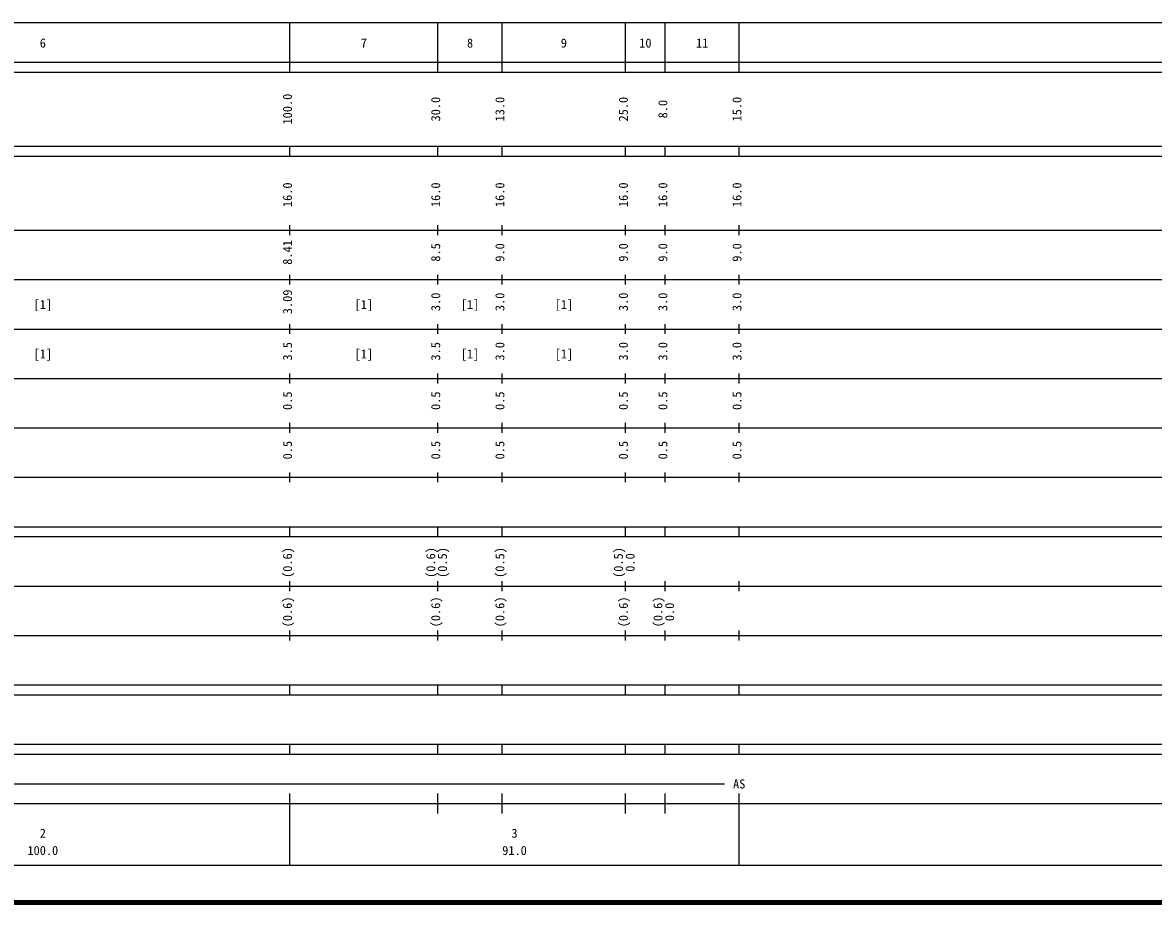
# Model space of a CAD drawing. Units: millimetres on the paper, enlarged 1000 times. Extents: x 40000 to 680000, y 20000 to 380000.
# Drawn here: x 213908 to 442857, y 20000 to 198000 of the extents above; entities that cross this region are included whole.
import ezdxf
from ezdxf.enums import TextEntityAlignment as Align

# ---------------------------------------------------------------- set-up
doc = ezdxf.new("R2010")
doc.units = ezdxf.units.MM
doc.header["$LTSCALE"] = 1000
doc.layers.add('M-TTL', color=2, linetype='Continuous', lineweight=140)
doc.layers.add('M-TTL-BAND', color=7, linetype='Continuous', lineweight=25)
doc.styles.add('ＭＳ ゴシック', font='')
doc.styles.get('ＭＳ ゴシック').set_extended_font_data('MS Gothic')

msp = doc.modelspace()

# ---------------------------------------------------------------- linework, layer by layer
at = {"layer": 'M-TTL'}
msp.add_line((40000, 20000), (680000, 20000), dxfattribs=at)
at = {"layer": 'M-TTL-BAND'}
for p, q in [((68000, 198000), (579000, 198000)), ((268000, 188000), (268000, 198000)), ((298000, 188000), (298000, 198000)), ((311000, 188000), (311000, 198000)), ((336000, 188000), (336000, 198000)), ((344000, 188000), (344000, 198000)), ((359000, 188000), (359000, 198000)), ((40000, 190000), (579000, 190000)), ((40000, 188000), (579000, 188000)), ((40000, 173000), (579000, 173000)), ((268000, 171000), (268000, 173000)), ((298000, 171000), (298000, 173000)), ((311000, 171000), (311000, 173000)), ((336000, 171000), (336000, 173000)), ((344000, 171000), (344000, 173000)), ((359000, 171000), (359000, 173000)), ((40000, 171000), (579000, 171000)), ((40000, 156000), (579000, 156000)), ((268000, 155000), (268000, 157000)), ((298000, 155000), (298000, 157000)), ((311000, 155000), (311000, 157000)), ((336000, 155000), (336000, 157000)), ((344000, 155000), (344000, 157000)), ((359000, 155000), (359000, 157000)), ((268000, 145000), (268000, 147000)), ((298000, 145000), (298000, 147000)), ((311000, 145000), (311000, 147000)), ((336000, 145000), (336000, 147000)), ((344000, 145000), (344000, 147000)), ((359000, 145000), (359000, 147000)), ((46000, 146000), (579000, 146000)), ((52000, 136000), (579000, 136000)), ((268000, 135000), (268000, 137000)), ((298000, 135000), (298000, 137000)), ((311000, 135000), (311000, 137000)), ((336000, 135000), (336000, 137000)), ((344000, 135000), (344000, 137000)), ((359000, 135000), (359000, 137000)), ((46000, 126000), (579000, 126000)), ((268000, 125000), (268000, 127000)), ((298000, 125000), (298000, 127000)), ((311000, 125000), (311000, 127000)), ((336000, 125000), (336000, 127000)), ((344000, 125000), (344000, 127000)), ((359000, 125000), (359000, 127000)), ((268000, 115000), (268000, 117000)), ((298000, 115000), (298000, 117000)), ((311000, 115000), (311000, 117000)), ((336000, 115000), (336000, 117000)), ((344000, 115000), (344000, 117000)), ((359000, 115000), (359000, 117000)), ((52000, 116000), (579000, 116000)), ((46000, 106000), (579000, 106000)), ((268000, 105000), (268000, 107000)), ((298000, 105000), (298000, 107000)), ((311000, 105000), (311000, 107000)), ((336000, 105000), (336000, 107000)), ((344000, 105000), (344000, 107000)), ((359000, 105000), (359000, 107000)), ((40000, 96000), (579000, 96000)), ((40000, 94000), (579000, 94000)), ((268000, 94000), (268000, 96000)), ((298000, 94000), (298000, 96000)), ((311000, 94000), (311000, 96000)), ((336000, 94000), (336000, 96000)), ((344000, 94000), (344000, 96000)), ((359000, 94000), (359000, 96000)), ((268000, 83000), (268000, 85000)), ((298000, 83000), (298000, 85000)), ((311000, 83000), (311000, 85000)), ((336000, 83000), (336000, 85000)), ((344000, 83000), (344000, 85000)), ((359000, 83000), (359000, 85000)), ((49000, 84000), (579000, 84000)), ((40000, 74000), (579000, 74000)), ((268000, 73000), (268000, 75000)), ((298000, 73000), (298000, 75000)), ((311000, 73000), (311000, 75000)), ((336000, 73000), (336000, 75000)), ((344000, 73000), (344000, 75000)), ((359000, 73000), (359000, 75000)), ((40000, 64000), (579000, 64000)), ((40000, 62000), (579000, 62000)), ((268000, 62000), (268000, 64000)), ((298000, 62000), (298000, 64000)), ((311000, 62000), (311000, 64000)), ((336000, 62000), (336000, 64000)), ((344000, 62000), (344000, 64000)), ((359000, 62000), (359000, 64000)), ((40000, 52000), (579000, 52000)), ((268000, 50000), (268000, 52000)), ((298000, 50000), (298000, 52000)), ((311000, 50000), (311000, 52000)), ((336000, 50000), (336000, 52000)), ((344000, 50000), (344000, 52000)), ((359000, 50000), (359000, 52000)), ((40000, 50000), (579000, 50000)), ((71000, 44000), (356000, 44000)), ((268000, 27500), (268000, 42000)), ((298000, 38000), (298000, 42000)), ((311000, 38000), (311000, 42000)), ((336000, 38000), (336000, 42000)), ((344000, 38000), (344000, 42000)), ((359000, 27500), (359000, 42000)), ((40000, 40000), (579000, 40000)), ((68000, 27500), (579000, 27500))]:
    msp.add_line(p, q, dxfattribs=at)

# ---------------------------------------------------------------- texts
at = {"layer": 'M-TTL-BAND', "style": 'ＭＳ ゴシック'}
for s, p in [('6', (218000, 192405)), ('7', (283000, 192405)), ('8', (304500, 192405)), ('9', (323500, 192405)), ('10', (340000, 192405)), ('11', (351500, 192405)), ('[1]', (218000, 139500)), ('[1]', (283000, 139500)), ('[1]', (304500, 139500)), ('[1]', (323500, 139500)), ('[1]', (218000, 129500)), ('[1]', (283000, 129500)), ('[1]', (304500, 129500)), ('[1]', (323500, 129500)), ('AS', (359000, 42500)), ('2', (218000, 32523)), ('3', (313500, 32523)), ('100.0', (218000, 29033)), ('91.0', (313500, 29033))]:
    msp.add_text(s, height=1833, dxfattribs=at).set_placement(p, align=Align.BOTTOM_CENTER)
for s, p in [('100.0', (269000, 180500)), ('30.0', (299000, 180500)), ('13.0', (312000, 180500)), ('25.0', (337000, 180500)), ('8.0', (345000, 180500)), ('15.0', (360000, 180500)), ('16.0', (269000, 163174)), ('16.0', (299000, 163174)), ('16.0', (312000, 163174)), ('16.0', (337000, 163174)), ('16.0', (345000, 163174)), ('16.0', (360000, 163174)), ('8.41', (269000, 151500)), ('8.5', (299000, 151500)), ('9.0', (312000, 151500)), ('9.0', (337000, 151500)), ('9.0', (345000, 151500)), ('9.0', (360000, 151500)), ('3.09', (269000, 141500)), ('3.0', (299000, 141500)), ('3.0', (312000, 141500)), ('3.0', (337000, 141500)), ('3.0', (345000, 141500)), ('3.0', (360000, 141500)), ('3.5', (269000, 131500)), ('3.5', (299000, 131500)), ('3.0', (312000, 131500)), ('3.0', (337000, 131500)), ('3.0', (345000, 131500)), ('3.0', (360000, 131500)), ('0.5', (269000, 121500)), ('0.5', (299000, 121500)), ('0.5', (312000, 121500)), ('0.5', (337000, 121500)), ('0.5', (345000, 121500)), ('0.5', (360000, 121500)), ('0.5', (269000, 111500)), ('0.5', (299000, 111500)), ('0.5', (312000, 111500)), ('0.5', (337000, 111500)), ('0.5', (345000, 111500)), ('0.5', (360000, 111500)), ('(0.6)', (269000, 88764)), ('(0.6)', (298000, 88764)), ('(0.5)', (300370, 88764)), ('(0.5)', (312000, 88764)), ('(0.5)', (336000, 88764)), ('0.0', (338370, 88764)), ('(0.6)', (269000, 78764)), ('(0.6)', (299000, 78764)), ('(0.6)', (312000, 78764)), ('(0.6)', (337000, 78764)), ('(0.6)', (344000, 78764)), ('0.0', (346370, 78764))]:
    msp.add_text(s, height=1833, rotation=90, dxfattribs=at).set_placement(p, align=Align.BOTTOM_CENTER)

doc.saveas('drawing.dxf')
